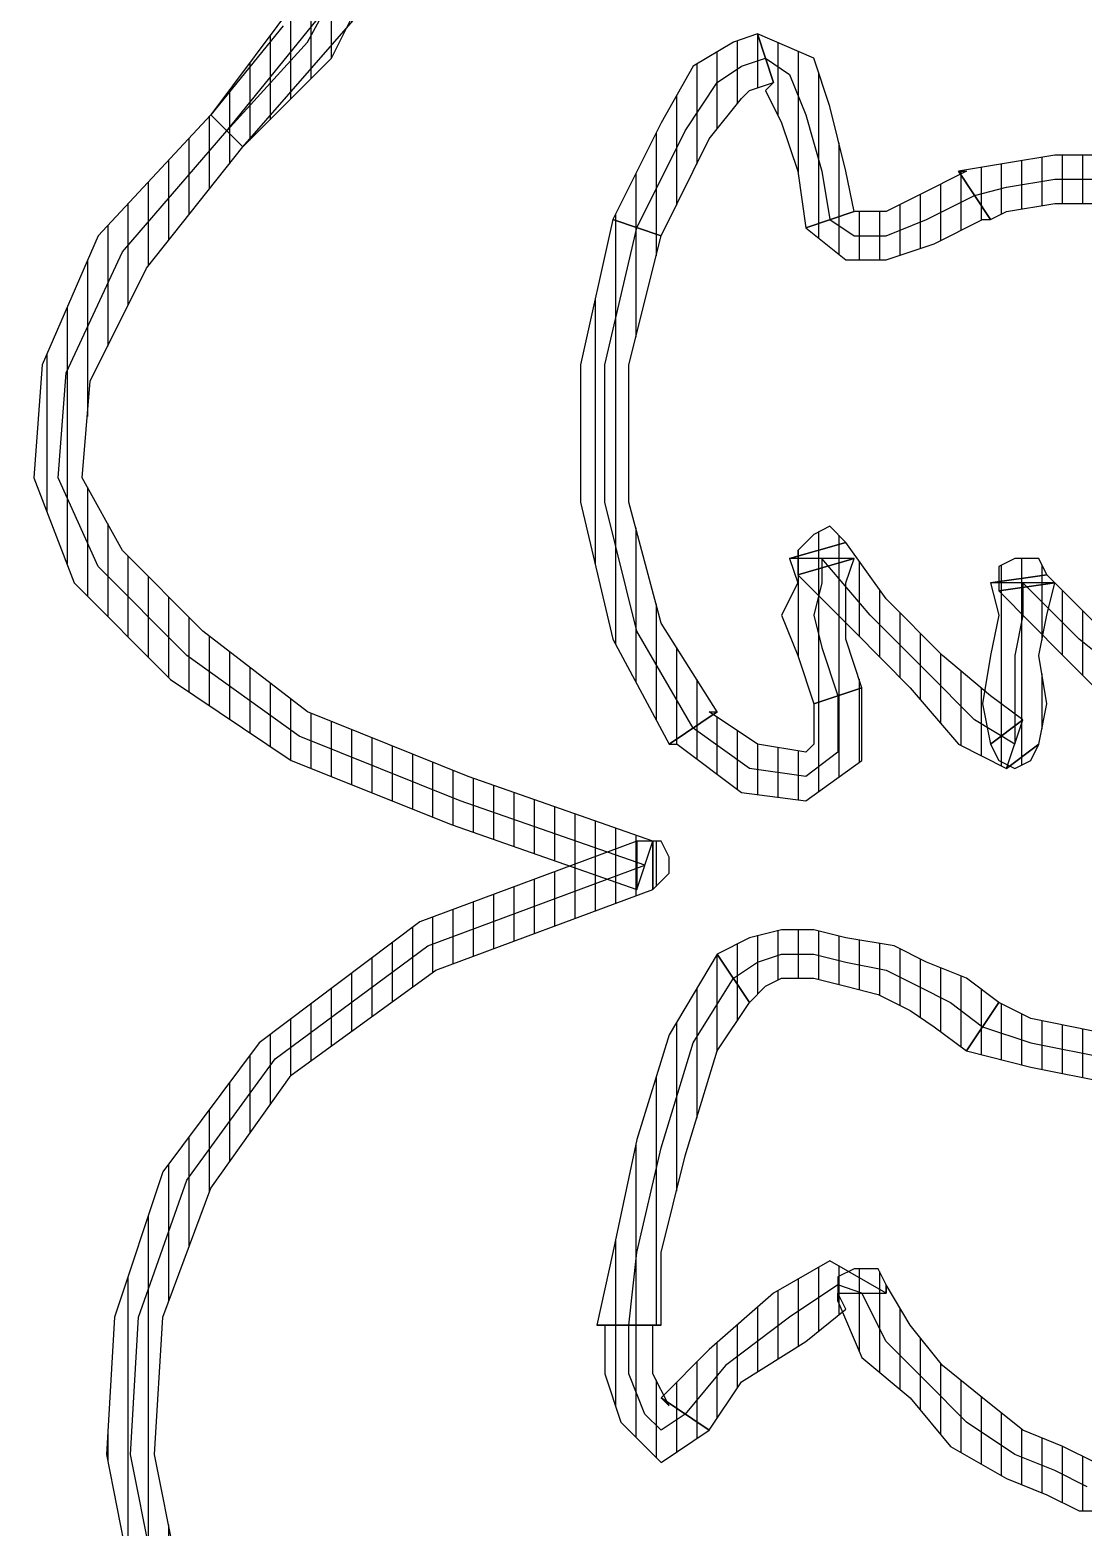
# Model space of a CAD drawing. Header units: millimetres. Extents: x 11489 to 12006, y 36725 to 37730.
# Drawn here: x 11853.04 to 11859.53, y 37455.86 to 37465.07 of the extents above; entities that cross this region are included whole.
import ezdxf

# ---------------------------------------------------------------- set-up
doc = ezdxf.new("R2010")
doc.units = ezdxf.units.MM
doc.layers.add('OC-Mutfak_Ekipman', color=252, linetype='Continuous')
pattern_1 = [(360, (-19413.11011, 29189.02214), (1e-16, 0.125), [25])]

# ---------------------------------------------------------------- blocks, each defined once
blk = doc.blocks.new('A$C0b4f8896')
at = {"ltscale": 30}
h = blk.add_hatch(dxfattribs=at)
h.set_pattern_fill('DC_LINES', color=256, scale=0.1, style=0)
h.set_pattern_definition(pattern_1)
edge = h.paths.add_edge_path(flags=0)
edge.add_line((28.4136, 50.5146), (28.4633, 50.3164))
edge.add_line((28.4633, 50.3164), (28.5627, 49.8711))
edge.add_line((28.5627, 49.8711), (28.5627, 49.3271))
edge.add_line((28.5627, 49.3271), (28.5627, 48.6836))
edge.add_line((28.5627, 48.6836), (28.5627, 47.9912))
edge.add_line((28.5627, 47.9912), (28.6124, 47.3975))
edge.add_line((28.6124, 47.3975), (28.5131, 46.9023))
edge.add_line((28.5131, 46.9023), (28.4136, 46.7051))
edge.add_line((28.4136, 46.7051), (28.7117, 46.5068))
edge.add_line((28.7117, 46.5068), (28.811, 46.9023))
edge.add_line((28.811, 46.9023), (28.9104, 47.3975))
edge.add_line((28.9104, 47.3975), (28.96, 47.9912))
edge.add_line((28.96, 47.9912), (28.96, 48.6836))
edge.add_line((28.96, 48.6836), (28.96, 49.3271))
edge.add_line((28.96, 49.3271), (28.8607, 49.8711))
edge.add_line((28.8607, 49.8711), (28.7614, 50.3164))
edge.add_line((28.7614, 50.3164), (28.7117, 50.6133))
h = blk.add_hatch(dxfattribs=at)
h.set_pattern_fill('DC_LINES', color=256, scale=0.1, style=0)
h.set_pattern_definition(pattern_1)
edge = h.paths.add_edge_path(flags=0)
edge.add_line((23.645, 49.4756), (23.5456, 49.1289))
edge.add_line((23.5456, 49.1289), (23.4462, 48.6836))
edge.add_line((23.4462, 48.6836), (23.3469, 48.2881))
edge.add_line((23.3469, 48.2881), (23.2476, 47.8428))
edge.add_line((23.2476, 47.8428), (23.1979, 47.4473))
edge.add_line((23.1979, 47.4473), (23.1979, 47.0508))
edge.add_line((23.1979, 47.0508), (23.2476, 46.7539))
edge.add_line((23.2476, 46.7539), (23.2972, 46.457))
edge.add_line((23.2972, 46.457), (23.5953, 46.6553))
edge.add_line((23.5953, 46.6553), (23.5456, 46.7539))
edge.add_line((23.5456, 46.7539), (23.496, 47.0508))
edge.add_line((23.496, 47.0508), (23.496, 47.4473))
edge.add_line((23.496, 47.4473), (23.5456, 47.8428))
edge.add_line((23.5456, 47.8428), (23.645, 48.2881))
edge.add_line((23.645, 48.2881), (23.7443, 48.6836))
edge.add_line((23.7443, 48.6836), (23.8436, 49.0303))
edge.add_line((23.8436, 49.0303), (23.9429, 49.376))
h = blk.add_hatch(dxfattribs=at)
h.set_pattern_fill('DC_LINES', color=256, scale=0.1, style=0)
h.set_pattern_definition(pattern_1)
edge = h.paths.add_edge_path(flags=0)
edge.add_line((25.8306, 47.0508), (25.8803, 46.7051))
edge.add_line((25.8803, 46.7051), (26.079, 46.9023))
edge.add_line((26.079, 46.9023), (26.2776, 47.1006))
edge.add_line((26.2776, 47.1006), (26.5261, 47.3477))
edge.add_line((26.5261, 47.3477), (26.675, 47.6445))
edge.add_line((26.675, 47.6445), (26.8241, 47.9414))
edge.add_line((26.8241, 47.9414), (26.9731, 48.2383))
edge.add_line((26.9731, 48.2383), (27.0724, 48.4863))
edge.add_line((27.0724, 48.4863), (27.1718, 48.7334))
edge.add_line((27.1718, 48.7334), (26.8737, 48.832))
edge.add_line((26.8737, 48.832), (26.7745, 48.585))
edge.add_line((26.7745, 48.585), (26.675, 48.3379))
edge.add_line((26.675, 48.3379), (26.5261, 48.041))
edge.add_line((26.5261, 48.041), (26.377, 47.7441))
edge.add_line((26.377, 47.7441), (26.228, 47.5459))
edge.add_line((26.228, 47.5459), (26.079, 47.2988))
edge.add_line((26.079, 47.2988), (25.8803, 47.1006))
edge.add_line((25.8803, 47.1006), (25.7809, 47.002))
edge.add_line((25.7809, 47.002), (25.8306, 46.6553))
edge.add_line((25.8306, 46.6553), (25.7809, 47.002))
edge.add_line((25.7809, 47.002), (25.6816, 46.9521))
edge.add_line((25.6816, 46.9521), (25.6816, 46.8037))
edge.add_line((25.6816, 46.8037), (25.7313, 46.7051))
edge.add_line((25.7313, 46.7051), (25.8803, 46.7051))
h = blk.add_hatch(dxfattribs=at)
h.set_pattern_fill('DC_LINES', color=256, scale=0.1, style=0)
h.set_pattern_definition(pattern_1)
edge = h.paths.add_edge_path(flags=0)
edge.add_line((30.202, 45.7148), (30.2516, 45.7148))
edge.add_line((30.2516, 45.7148), (30.5993, 45.8633))
edge.add_line((30.5993, 45.8633), (30.8477, 46.1602))
edge.add_line((30.8477, 46.1602), (31.1458, 46.4082))
edge.add_line((31.1458, 46.4082), (31.3445, 46.7539))
edge.add_line((31.3445, 46.7539), (31.4438, 47.002))
edge.add_line((31.4438, 47.002), (31.5432, 47.1992))
edge.add_line((31.5432, 47.1992), (31.5432, 47.4961))
edge.add_line((31.5432, 47.4961), (31.2451, 47.5459))
edge.add_line((31.2451, 47.5459), (31.3445, 47.249))
edge.add_line((31.3445, 47.249), (31.2451, 47.2988))
edge.add_line((31.2451, 47.2988), (31.1458, 47.1006))
edge.add_line((31.1458, 47.1006), (31.0464, 46.8535))
edge.add_line((31.0464, 46.8535), (30.8477, 46.6055))
edge.add_line((30.8477, 46.6055), (30.649, 46.3584))
edge.add_line((30.649, 46.3584), (30.4006, 46.1602))
edge.add_line((30.4006, 46.1602), (30.1522, 46.0117))
edge.add_line((30.1522, 46.0117), (30.202, 46.0117))
edge.add_line((30.202, 46.0117), (30.1522, 46.0117))
edge.add_line((30.1522, 46.0117), (30.0529, 45.9629))
edge.add_line((30.0529, 45.9629), (30.0529, 45.8145))
edge.add_line((30.0529, 45.8145), (30.1026, 45.7148))
edge.add_line((30.1026, 45.7148), (30.2516, 45.7148))
h = blk.add_hatch(dxfattribs=at)
h.set_pattern_fill('DC_LINES', color=256, scale=0.1, style=0)
h.set_pattern_definition(pattern_1)
edge = h.paths.add_edge_path(flags=0)
edge.add_line((26.9731, 46.7539), (26.8241, 46.9521))
edge.add_line((26.8241, 46.9521), (26.5757, 47.002))
edge.add_line((26.5757, 47.002), (26.2776, 46.9521))
edge.add_line((26.2776, 46.9521), (26.0293, 47.002))
edge.add_line((26.0293, 47.002), (25.8306, 47.0508))
edge.add_line((25.8306, 47.0508), (25.8306, 46.6553))
edge.add_line((25.8306, 46.6553), (26.0293, 46.7051))
edge.add_line((26.0293, 46.7051), (26.2776, 46.6553))
edge.add_line((26.2776, 46.6553), (26.5757, 46.6055))
edge.add_line((26.5757, 46.6055), (26.8241, 46.6553))
edge.add_line((26.8241, 46.6553), (26.675, 46.8535))
edge.add_line((26.675, 46.8535), (26.8241, 46.6553))
edge.add_line((26.8241, 46.6553), (26.9235, 46.7051))
edge.add_line((26.9235, 46.7051), (26.9731, 46.8037))
edge.add_line((26.9731, 46.8037), (26.9235, 46.9023))
edge.add_line((26.9235, 46.9023), (26.8241, 46.9521))
h = blk.add_hatch(dxfattribs=at)
h.set_pattern_fill('DC_LINES', color=256, scale=0.1, style=0)
h.set_pattern_definition(pattern_1)
edge = h.paths.add_edge_path(flags=0)
edge.add_line((25.6816, 45.8145), (25.7809, 45.4678))
edge.add_line((25.7809, 45.4678), (26.1287, 45.8145))
edge.add_line((26.1287, 45.8145), (26.4764, 46.1602))
edge.add_line((26.4764, 46.1602), (26.8241, 46.457))
edge.add_line((26.8241, 46.457), (26.9731, 46.7539))
edge.add_line((26.9731, 46.7539), (26.675, 46.8535))
edge.add_line((26.675, 46.8535), (26.5261, 46.6553))
edge.add_line((26.5261, 46.6553), (26.2776, 46.3584))
edge.add_line((26.2776, 46.3584), (25.9299, 46.0117))
edge.add_line((25.9299, 46.0117), (25.5822, 45.7646))
edge.add_line((25.5822, 45.7646), (25.6816, 45.418))
edge.add_line((25.6816, 45.418), (25.5822, 45.7646))
edge.add_line((25.5822, 45.7646), (25.4828, 45.666))
edge.add_line((25.4828, 45.666), (25.5325, 45.5664))
edge.add_line((25.5325, 45.5664), (25.632, 45.4678))
edge.add_line((25.632, 45.4678), (25.7809, 45.4678))
h = blk.add_hatch(dxfattribs=at)
h.set_pattern_fill('DC_LINES', color=256, scale=0.1, style=0)
h.set_pattern_definition(pattern_1)
edge = h.paths.add_edge_path(flags=0)
edge.add_line((23.2972, 46.457), (23.2972, 46.5068))
edge.add_line((23.2972, 46.5068), (23.4462, 46.21))
edge.add_line((23.4462, 46.21), (23.5456, 46.0117))
edge.add_line((23.5456, 46.0117), (23.5456, 45.8633))
edge.add_line((23.5456, 45.8633), (23.5456, 45.8145))
edge.add_line((23.5456, 45.8145), (23.645, 45.5176))
edge.add_line((23.645, 45.5176), (23.8436, 45.7646))
edge.add_line((23.8436, 45.7646), (23.8436, 46.0117))
edge.add_line((23.8436, 46.0117), (23.7443, 46.3086))
edge.add_line((23.7443, 46.3086), (23.5953, 46.6055))
edge.add_line((23.5953, 46.6055), (23.5953, 46.6553))
h = blk.add_hatch(dxfattribs=at)
h.set_pattern_fill('DC_LINES', color=256, scale=0.1, style=0)
h.set_pattern_definition(pattern_1)
edge = h.paths.add_edge_path(flags=0)
edge.add_line((28.4136, 46.7051), (28.2646, 46.5068))
edge.add_line((28.2646, 46.5068), (28.1653, 46.2598))
edge.add_line((28.1653, 46.2598), (28.066, 46.0615))
edge.add_line((28.066, 46.0615), (28.0162, 45.7646))
edge.add_line((28.0162, 45.7646), (27.9666, 45.5664))
edge.add_line((27.9666, 45.5664), (27.9666, 45.3691))
edge.add_line((27.9666, 45.3691), (28.0162, 45.1709))
edge.add_line((28.0162, 45.1709), (28.1156, 44.9727))
edge.add_line((28.1156, 44.9727), (28.4136, 45.1709))
edge.add_line((28.4136, 45.1709), (28.3143, 45.2695))
edge.add_line((28.3143, 45.2695), (28.2646, 45.3691))
edge.add_line((28.2646, 45.3691), (28.2646, 45.5664))
edge.add_line((28.2646, 45.5664), (28.3143, 45.7646))
edge.add_line((28.3143, 45.7646), (28.364, 45.9629))
edge.add_line((28.364, 45.9629), (28.4633, 46.1602))
edge.add_line((28.4633, 46.1602), (28.5627, 46.3086))
edge.add_line((28.5627, 46.3086), (28.7117, 46.5068))
h = blk.add_hatch(dxfattribs=at)
h.set_pattern_fill('DC_LINES', color=256, scale=0.1, style=0)
h.set_pattern_definition(pattern_1)
edge = h.paths.add_edge_path(flags=0)
edge.add_line((31.0464, 44.9238), (30.7484, 45.1211))
edge.add_line((30.7484, 45.1211), (30.4999, 45.5176))
edge.add_line((30.4999, 45.5176), (30.3013, 45.7646))
edge.add_line((30.3013, 45.7646), (30.202, 45.7148))
edge.add_line((30.202, 45.7148), (30.202, 46.0117))
edge.add_line((30.202, 46.0117), (30.0032, 45.666))
edge.add_line((30.0032, 45.666), (30.202, 45.3193))
edge.add_line((30.202, 45.3193), (30.5496, 44.9238))
edge.add_line((30.5496, 44.9238), (30.8477, 44.627))
h = blk.add_hatch(dxfattribs=at)
h.set_pattern_fill('DC_LINES', color=256, scale=0.1, style=0)
h.set_pattern_definition(pattern_1)
edge = h.paths.add_edge_path(flags=0)
edge.add_line((23.5456, 45.8145), (23.2972, 45.7646))
edge.add_line((23.2972, 45.7646), (22.8998, 45.666))
edge.add_line((22.8998, 45.666), (22.6018, 45.5664))
edge.add_line((22.6018, 45.5664), (22.4528, 45.2207))
edge.add_line((22.4528, 45.2207), (22.7508, 45.3193))
edge.add_line((22.7508, 45.3193), (22.8005, 45.2695))
edge.add_line((22.8005, 45.2695), (22.9991, 45.3691))
edge.add_line((22.9991, 45.3691), (23.2972, 45.4678))
edge.add_line((23.2972, 45.4678), (23.645, 45.5176))
h = blk.add_hatch(dxfattribs=at)
h.set_pattern_fill('DC_LINES', color=256, scale=0.1, style=0)
h.set_pattern_definition(pattern_1)
edge = h.paths.add_edge_path(flags=0)
edge.add_line((26.4764, 45.8633), (26.1783, 45.7646))
edge.add_line((26.1783, 45.7646), (26.0293, 45.7646))
edge.add_line((26.0293, 45.7646), (25.8306, 45.7646))
edge.add_line((25.8306, 45.7646), (25.6816, 45.8145))
edge.add_line((25.6816, 45.8145), (25.6816, 45.418))
edge.add_line((25.6816, 45.418), (25.8306, 45.4678))
edge.add_line((25.8306, 45.4678), (26.0293, 45.3691))
edge.add_line((26.0293, 45.3691), (26.2776, 45.4678))
edge.add_line((26.2776, 45.4678), (26.5757, 45.5664))
h = blk.add_hatch(dxfattribs=at)
h.set_pattern_fill('DC_LINES', color=256, scale=0.1, style=0)
h.set_pattern_definition(pattern_1)
edge = h.paths.add_edge_path(flags=0)
edge.add_line((26.8241, 44.6768), (26.8241, 44.7256))
edge.add_line((26.8241, 44.7256), (27.1221, 45.1211))
edge.add_line((27.1221, 45.1211), (27.1718, 45.5176))
edge.add_line((27.1718, 45.5176), (26.9235, 45.8633))
edge.add_line((26.9235, 45.8633), (26.4764, 45.8633))
edge.add_line((26.4764, 45.8633), (26.5757, 45.5664))
edge.add_line((26.5757, 45.5664), (26.8241, 45.5664))
edge.add_line((26.8241, 45.5664), (26.8737, 45.5176))
edge.add_line((26.8737, 45.5176), (26.8241, 45.2207))
edge.add_line((26.8241, 45.2207), (26.6254, 44.9238))
edge.add_line((26.6254, 44.9238), (26.6254, 44.9727))
h = blk.add_hatch(dxfattribs=at)
h.set_pattern_fill('DC_LINES', color=256, scale=0.1, style=0)
h.set_pattern_definition(pattern_1)
edge = h.paths.add_edge_path(flags=0)
edge.add_line((22.4528, 45.2207), (22.5024, 45.0723))
edge.add_line((22.5024, 45.0723), (22.6514, 44.8242))
edge.add_line((22.6514, 44.8242), (22.9991, 44.627))
edge.add_line((22.9991, 44.627), (23.5953, 44.3301))
edge.add_line((23.5953, 44.3301), (23.6946, 44.627))
edge.add_line((23.6946, 44.627), (23.0985, 44.9238))
edge.add_line((23.0985, 44.9238), (22.8502, 45.1211))
edge.add_line((22.8502, 45.1211), (22.8005, 45.1709))
edge.add_line((22.8005, 45.1709), (22.7508, 45.3193))
h = blk.add_hatch(dxfattribs=at)
h.set_pattern_fill('DC_LINES', color=256, scale=0.1, style=0)
h.set_pattern_definition(pattern_1)
edge = h.paths.add_edge_path(flags=0)
edge.add_line((28.1156, 44.9727), (28.6124, 44.6768))
edge.add_line((28.6124, 44.6768), (29.2581, 44.4785))
edge.add_line((29.2581, 44.4785), (29.9536, 44.3301))
edge.add_line((29.9536, 44.3301), (30.4006, 44.2314))
edge.add_line((30.4006, 44.2314), (30.4006, 44.627))
edge.add_line((30.4006, 44.627), (29.9536, 44.627))
edge.add_line((29.9536, 44.627), (29.3575, 44.7754))
edge.add_line((29.3575, 44.7754), (28.7117, 44.9727))
edge.add_line((28.7117, 44.9727), (28.4136, 45.1709))
h = blk.add_hatch(dxfattribs=at)
h.set_pattern_fill('DC_LINES', color=256, scale=0.1, style=0)
h.set_pattern_definition(pattern_1)
edge = h.paths.add_edge_path(flags=0)
edge.add_line((23.5953, 44.3301), (24.4894, 44.1318))
edge.add_line((24.4894, 44.1318), (25.3339, 44.1318))
edge.add_line((25.3339, 44.1318), (26.1783, 44.3301))
edge.add_line((26.1783, 44.3301), (26.8241, 44.6768))
edge.add_line((26.8241, 44.6768), (26.6254, 44.9727))
edge.add_line((26.6254, 44.9727), (26.079, 44.627))
edge.add_line((26.079, 44.627), (25.3339, 44.4287))
edge.add_line((25.3339, 44.4287), (24.4894, 44.4287))
edge.add_line((24.4894, 44.4287), (23.6946, 44.627))
h = blk.add_hatch(dxfattribs=at)
h.set_pattern_fill('DC_LINES', color=256, scale=0.1, style=0)
h.set_pattern_definition(pattern_1)
edge = h.paths.add_edge_path(flags=0)
edge.add_line((30.4006, 44.2314), (30.4006, 44.2803))
edge.add_line((30.4006, 44.2803), (30.6987, 44.2803))
edge.add_line((30.6987, 44.2803), (30.9967, 44.3799))
edge.add_line((30.9967, 44.3799), (31.2451, 44.627))
edge.add_line((31.2451, 44.627), (31.0464, 44.9238))
edge.add_line((31.0464, 44.9238), (30.8477, 44.627))
edge.add_line((30.8477, 44.627), (30.8974, 44.6768))
edge.add_line((30.8974, 44.6768), (30.6987, 44.5771))
edge.add_line((30.6987, 44.5771), (30.4006, 44.5771))
edge.add_line((30.4006, 44.5771), (30.4006, 44.627))
h = blk.add_hatch(dxfattribs=at)
h.set_pattern_fill('DC_LINES', color=256, scale=0.1, style=0)
h.set_pattern_definition(pattern_1)
edge = h.paths.add_edge_path(flags=0)
edge.add_line((27.7183, 44.4785), (27.4202, 44.4785))
edge.add_line((27.4202, 44.4785), (27.9169, 43.1426))
edge.add_line((27.9169, 43.1426), (28.662, 42.1533))
edge.add_line((28.662, 42.1533), (29.4568, 41.5596))
edge.add_line((29.4568, 41.5596), (30.351, 41.2627))
edge.add_line((30.351, 41.2627), (31.1954, 41.2129))
edge.add_line((31.1954, 41.2129), (31.9406, 41.3613))
edge.add_line((31.9406, 41.3613), (32.6856, 41.5596))
edge.add_line((32.6856, 41.5596), (33.2321, 41.8564))
edge.add_line((33.2321, 41.8564), (33.0334, 42.1533))
edge.add_line((33.0334, 42.1533), (32.5863, 41.8564))
edge.add_line((32.5863, 41.8564), (31.9406, 41.6582))
edge.add_line((31.9406, 41.6582), (31.1954, 41.5098))
edge.add_line((31.1954, 41.5098), (30.351, 41.5596))
edge.add_line((30.351, 41.5596), (29.5562, 41.8564))
edge.add_line((29.5562, 41.8564), (28.8607, 42.3506))
edge.add_line((28.8607, 42.3506), (28.215, 43.2412))
edge.add_line((28.215, 43.2412), (27.7183, 44.5771))
edge.add_line((27.7183, 44.5771), (27.4202, 44.5771))
edge.add_line((27.4202, 44.5771), (27.7183, 44.5771))
edge.add_line((27.7183, 44.5771), (27.6189, 44.6768))
edge.add_line((27.6189, 44.6768), (27.5195, 44.6768))
edge.add_line((27.5195, 44.6768), (27.4202, 44.627))
edge.add_line((27.4202, 44.627), (27.4202, 44.4785))
h = blk.add_hatch(dxfattribs=at)
h.set_pattern_fill('DC_LINES', color=256, scale=0.1, style=0)
h.set_pattern_definition(pattern_1)
edge = h.paths.add_edge_path(flags=0)
edge.add_line((27.7183, 44.4785), (27.4202, 44.4785))
edge.add_line((27.4202, 44.4785), (27.9169, 43.1426))
edge.add_line((27.9169, 43.1426), (28.662, 42.1533))
edge.add_line((28.662, 42.1533), (29.4568, 41.5596))
edge.add_line((29.4568, 41.5596), (30.351, 41.2627))
edge.add_line((30.351, 41.2627), (31.1954, 41.2129))
edge.add_line((31.1954, 41.2129), (31.9406, 41.3613))
edge.add_line((31.9406, 41.3613), (32.6856, 41.5596))
edge.add_line((32.6856, 41.5596), (33.2321, 41.8564))
edge.add_line((33.2321, 41.8564), (33.0334, 42.1533))
edge.add_line((33.0334, 42.1533), (32.5863, 41.8564))
edge.add_line((32.5863, 41.8564), (31.9406, 41.6582))
edge.add_line((31.9406, 41.6582), (31.1954, 41.5098))
edge.add_line((31.1954, 41.5098), (30.351, 41.5596))
edge.add_line((30.351, 41.5596), (29.5562, 41.8564))
edge.add_line((29.5562, 41.8564), (28.8607, 42.3506))
edge.add_line((28.8607, 42.3506), (28.215, 43.2412))
edge.add_line((28.215, 43.2412), (27.7183, 44.5771))
edge.add_line((27.7183, 44.5771), (27.4202, 44.5771))
edge.add_line((27.4202, 44.5771), (27.7183, 44.5771))
edge.add_line((27.7183, 44.5771), (27.6189, 44.6768))
edge.add_line((27.6189, 44.6768), (27.5195, 44.6768))
edge.add_line((27.5195, 44.6768), (27.4202, 44.627))
edge.add_line((27.4202, 44.627), (27.4202, 44.4785))
h = blk.add_hatch(dxfattribs=at)
h.set_pattern_fill('DC_LINES', color=256, scale=0.1, style=0)
h.set_pattern_definition(pattern_1)
edge = h.paths.add_edge_path(flags=0)
edge.add_line((22.9495, 41.8564), (23.6946, 41.1631))
edge.add_line((23.6946, 41.1631), (24.4894, 40.8174))
edge.add_line((24.4894, 40.8174), (25.1849, 40.7676))
edge.add_line((25.1849, 40.7676), (25.8306, 41.0156))
edge.add_line((25.8306, 41.0156), (26.4267, 41.6084))
edge.add_line((26.4267, 41.6084), (26.9235, 42.3506))
edge.add_line((26.9235, 42.3506), (27.3208, 43.3408))
edge.add_line((27.3208, 43.3408), (27.7183, 44.4785))
edge.add_line((27.7183, 44.4785), (27.4202, 44.5771))
edge.add_line((27.4202, 44.5771), (27.0228, 43.4395))
edge.add_line((27.0228, 43.4395), (26.6254, 42.4502))
edge.add_line((26.6254, 42.4502), (26.1287, 41.8066))
edge.add_line((26.1287, 41.8066), (25.632, 41.3115))
edge.add_line((25.632, 41.3115), (25.1849, 41.0645))
edge.add_line((25.1849, 41.0645), (24.5887, 41.1143))
edge.add_line((24.5887, 41.1143), (23.8933, 41.46))
edge.add_line((23.8933, 41.46), (23.1482, 42.0537))
h = blk.add_hatch(dxfattribs=at)
h.set_pattern_fill('DC_LINES', color=256, scale=0.1, style=0)
h.set_pattern_definition(pattern_1)
edge = h.paths.add_edge_path(flags=0)
edge.add_line((22.9495, 41.8564), (23.6946, 41.1631))
edge.add_line((23.6946, 41.1631), (24.4894, 40.8174))
edge.add_line((24.4894, 40.8174), (25.1849, 40.7676))
edge.add_line((25.1849, 40.7676), (25.8306, 41.0156))
edge.add_line((25.8306, 41.0156), (26.4267, 41.6084))
edge.add_line((26.4267, 41.6084), (26.9235, 42.3506))
edge.add_line((26.9235, 42.3506), (27.3208, 43.3408))
edge.add_line((27.3208, 43.3408), (27.7183, 44.4785))
edge.add_line((27.7183, 44.4785), (27.4202, 44.5771))
edge.add_line((27.4202, 44.5771), (27.0228, 43.4395))
edge.add_line((27.0228, 43.4395), (26.6254, 42.4502))
edge.add_line((26.6254, 42.4502), (26.1287, 41.8066))
edge.add_line((26.1287, 41.8066), (25.632, 41.3115))
edge.add_line((25.632, 41.3115), (25.1849, 41.0645))
edge.add_line((25.1849, 41.0645), (24.5887, 41.1143))
edge.add_line((24.5887, 41.1143), (23.8933, 41.46))
edge.add_line((23.8933, 41.46), (23.1482, 42.0537))
h = blk.add_hatch(dxfattribs=at)
h.set_pattern_fill('DC_LINES', color=256, scale=0.1, style=0)
h.set_pattern_definition(pattern_1)
edge = h.paths.add_edge_path(flags=0)
edge.add_line((20.1678, 42.2021), (20.1678, 42.1035))
edge.add_line((20.1678, 42.1035), (20.3168, 42.3506))
edge.add_line((20.3168, 42.3506), (20.5154, 42.5488))
edge.add_line((20.5154, 42.5488), (20.7639, 42.7471))
edge.add_line((20.7639, 42.7471), (21.0619, 42.7471))
edge.add_line((21.0619, 42.7471), (21.509, 42.7471))
edge.add_line((21.509, 42.7471), (21.9064, 42.5986))
edge.add_line((21.9064, 42.5986), (22.4031, 42.3018))
edge.add_line((22.4031, 42.3018), (22.9495, 41.8564))
edge.add_line((22.9495, 41.8564), (23.1482, 42.0537))
edge.add_line((23.1482, 42.0537), (22.6018, 42.5986))
edge.add_line((22.6018, 42.5986), (22.0057, 42.8955))
edge.add_line((22.0057, 42.8955), (21.509, 43.0439))
edge.add_line((21.509, 43.0439), (21.0619, 43.1426))
edge.add_line((21.0619, 43.1426), (20.6645, 43.0439))
edge.add_line((20.6645, 43.0439), (20.3168, 42.8457))
edge.add_line((20.3168, 42.8457), (20.0187, 42.5488))
edge.add_line((20.0187, 42.5488), (19.8697, 42.2021))
edge.add_line((19.8697, 42.2021), (19.8697, 42.1035))
edge.add_line((19.8697, 42.1035), (19.8697, 42.2021))
edge.add_line((19.8697, 42.2021), (19.8697, 42.0537))
edge.add_line((19.8697, 42.0537), (19.9691, 42.0049))
edge.add_line((19.9691, 42.0049), (20.0684, 42.0049))
edge.add_line((20.0684, 42.0049), (20.1678, 42.1035))
h = blk.add_hatch(dxfattribs=at)
h.set_pattern_fill('DC_LINES', color=256, scale=0.1, style=0)
h.set_pattern_definition(pattern_1)
edge = h.paths.add_edge_path(flags=0)
edge.add_line((20.2671, 40.9658), (20.2671, 40.916))
edge.add_line((20.2671, 40.916), (20.0684, 41.4111))
edge.add_line((20.0684, 41.4111), (20.0684, 41.9053))
edge.add_line((20.0684, 41.9053), (20.2671, 42.3018))
edge.add_line((20.2671, 42.3018), (20.5651, 42.5986))
edge.add_line((20.5651, 42.5986), (20.9625, 42.7959))
edge.add_line((20.9625, 42.7959), (21.509, 42.7471))
edge.add_line((21.509, 42.7471), (22.1547, 42.4502))
edge.add_line((22.1547, 42.4502), (22.9495, 41.8564))
edge.add_line((22.9495, 41.8564), (23.1482, 42.0537))
edge.add_line((23.1482, 42.0537), (22.3534, 42.7471))
edge.add_line((22.3534, 42.7471), (21.6083, 43.0439))
edge.add_line((21.6083, 43.0439), (20.9625, 43.0928))
edge.add_line((20.9625, 43.0928), (20.3665, 42.8955))
edge.add_line((20.3665, 42.8955), (19.9691, 42.499))
edge.add_line((19.9691, 42.499), (19.7704, 41.9053))
edge.add_line((19.7704, 41.9053), (19.7704, 41.4111))
edge.add_line((19.7704, 41.4111), (19.9691, 40.8174))
edge.add_line((19.9691, 40.8174), (19.9691, 40.7676))
h = blk.add_hatch(dxfattribs=at)
h.set_pattern_fill('DC_LINES', color=256, scale=0.1, style=0)
h.set_pattern_definition(pattern_1)
edge = h.paths.add_edge_path(flags=0)
edge.add_line((25.632, 38.3926), (25.0854, 38.541))
edge.add_line((25.0854, 38.541), (24.3404, 38.8379))
edge.add_line((24.3404, 38.8379), (23.645, 39.2344))
edge.add_line((23.645, 39.2344), (22.8502, 39.7285))
edge.add_line((22.8502, 39.7285), (22.0554, 40.3223))
edge.add_line((22.0554, 40.3223), (21.3103, 40.916))
edge.add_line((21.3103, 40.916), (20.6645, 41.5596))
edge.add_line((20.6645, 41.5596), (20.1678, 42.252))
edge.add_line((20.1678, 42.252), (19.8697, 42.0537))
edge.add_line((19.8697, 42.0537), (20.4658, 41.3613))
edge.add_line((20.4658, 41.3613), (21.1116, 40.7178))
edge.add_line((21.1116, 40.7178), (21.8566, 40.0254))
edge.add_line((21.8566, 40.0254), (22.6514, 39.4316))
edge.add_line((22.6514, 39.4316), (23.4462, 38.9375))
edge.add_line((23.4462, 38.9375), (24.241, 38.541))
edge.add_line((24.241, 38.541), (24.9861, 38.2441))
edge.add_line((24.9861, 38.2441), (25.632, 38.0957))
h = blk.add_hatch(dxfattribs=at)
h.set_pattern_fill('DC_LINES', color=256, scale=0.1, style=0)
h.set_pattern_definition(pattern_1)
edge = h.paths.add_edge_path(flags=0)
edge.add_line((22.6514, 38.7393), (22.3037, 38.9375))
edge.add_line((22.3037, 38.9375), (21.9064, 39.2832))
edge.add_line((21.9064, 39.2832), (21.6083, 39.7285))
edge.add_line((21.6083, 39.7285), (21.2109, 40.2734))
edge.add_line((21.2109, 40.2734), (20.9128, 40.7676))
edge.add_line((20.9128, 40.7676), (20.6149, 41.3115))
edge.add_line((20.6149, 41.3115), (20.3665, 41.8066))
edge.add_line((20.3665, 41.8066), (20.1678, 42.2021))
edge.add_line((20.1678, 42.2021), (19.8697, 42.1035))
edge.add_line((19.8697, 42.1035), (20.0684, 41.708))
edge.add_line((20.0684, 41.708), (20.3168, 41.2129))
edge.add_line((20.3168, 41.2129), (20.6149, 40.6689))
edge.add_line((20.6149, 40.6689), (20.9128, 40.0752))
edge.add_line((20.9128, 40.0752), (21.3103, 39.5312))
edge.add_line((21.3103, 39.5312), (21.7076, 39.0859))
edge.add_line((21.7076, 39.0859), (22.105, 38.6406))
edge.add_line((22.105, 38.6406), (22.5521, 38.4424))
for p, q in [((31.5432, 47.1992), (31.5432, 47.4961)), ((23.1979, 47.4473), (23.1979, 47.0508)), ((23.3469, 47.0508), (23.3469, 47.4473)), ((23.496, 47.0508), (23.496, 47.4473)), ((26.377, 47.4473), (26.1783, 47.1992)), ((28.6124, 47.3975), (28.5131, 46.9023)), ((28.662, 46.9023), (28.7614, 47.3975)), ((28.811, 46.9023), (28.9104, 47.3975)), ((26.079, 47.2988), (25.8803, 47.1006)), ((26.2776, 47.1006), (26.5261, 47.3477)), ((31.2451, 47.2988), (31.1458, 47.1006)), ((26.1783, 47.1992), (25.9796, 47.002)), ((31.3941, 47.249), (31.2947, 47.0508)), ((31.4438, 47.002), (31.5432, 47.1992)), ((25.8803, 47.1006), (25.7809, 47.002)), ((26.079, 46.9023), (26.2776, 47.1006)), ((31.1458, 47.1006), (31.0464, 46.8535)), ((23.1979, 47.0508), (23.2476, 46.7539)), ((23.3965, 46.7539), (23.3469, 47.0508)), ((23.5456, 46.7539), (23.496, 47.0508)), ((25.7809, 47.002), (25.6816, 46.9521)), ((25.7809, 47.002), (25.8306, 46.6553)), ((25.8306, 46.6553), (25.7809, 47.002)), ((25.8306, 47.0508), (25.8803, 46.7051)), ((25.8803, 46.7051), (25.8306, 47.0508)), ((25.8306, 47.0508), (25.8306, 47.0508)), ((26.0293, 47.002), (25.8306, 47.0508)), ((25.8306, 47.0508), (25.8306, 46.6553)), ((25.9796, 47.002), (25.8306, 46.8535)), ((26.2776, 46.9521), (26.0293, 47.002)), ((26.5757, 47.002), (26.2776, 46.9521)), ((26.8241, 46.9521), (26.5757, 47.002)), ((31.2947, 47.0508), (31.1954, 46.8037)), ((31.3445, 46.7539), (31.4438, 47.002)), ((25.6816, 46.9521), (25.6816, 46.8037)), ((25.8803, 46.7051), (26.079, 46.9023)), ((26.9731, 46.7539), (26.8241, 46.9521)), ((26.9235, 46.9023), (26.8241, 46.9521)), ((26.8241, 46.9521), (26.9731, 46.7539)), ((26.9731, 46.8037), (26.9235, 46.9023)), ((28.5131, 46.9023), (28.4136, 46.7051)), ((28.5627, 46.6055), (28.662, 46.9023)), ((28.7117, 46.5068), (28.811, 46.9023)), ((25.8306, 46.8535), (26.0293, 46.8535)), ((26.0293, 46.8535), (26.2776, 46.8037)), ((26.675, 46.8535), (26.5261, 46.6553)), ((26.8241, 46.6553), (26.675, 46.8535)), ((26.675, 46.8535), (26.8241, 46.6553)), ((26.9731, 46.7539), (26.675, 46.8535)), ((31.0464, 46.8535), (30.8477, 46.6055)), ((23.2476, 46.7539), (23.2972, 46.457)), ((23.4462, 46.5566), (23.3965, 46.7539)), ((23.5953, 46.6553), (23.5456, 46.7539)), ((25.6816, 46.8037), (25.7313, 46.7051)), ((26.2776, 46.8037), (26.5757, 46.8037)), ((26.5757, 46.8037), (26.8241, 46.8037)), ((26.8241, 46.8037), (26.675, 46.5566)), ((26.8241, 46.457), (26.9731, 46.7539)), ((26.9235, 46.7051), (26.9731, 46.8037)), ((26.9731, 46.7539), (26.9731, 46.7539)), ((31.1954, 46.8037), (30.9967, 46.5068)), ((31.1458, 46.4082), (31.3445, 46.7539)), ((23.2972, 46.457), (23.5953, 46.6553)), ((23.5953, 46.6553), (23.2972, 46.457)), ((23.5953, 46.6055), (23.5953, 46.6553)), ((25.7313, 46.7051), (25.8803, 46.7051)), ((25.8306, 46.6553), (26.0293, 46.7051)), ((26.0293, 46.7051), (26.2776, 46.6553)), ((26.2776, 46.6553), (26.5757, 46.6055)), ((26.5261, 46.6553), (26.2776, 46.3584)), ((26.5757, 46.6055), (26.8241, 46.6553)), ((26.8241, 46.6553), (26.9235, 46.7051)), ((28.4136, 46.7051), (28.2646, 46.5068)), ((28.4136, 46.7051), (28.4136, 46.7051)), ((28.7117, 46.5068), (28.4136, 46.7051)), ((28.4136, 46.7051), (28.4136, 46.7051)), ((28.4136, 46.7051), (28.7117, 46.5068)), ((23.5953, 46.2598), (23.4462, 46.5566)), ((23.7443, 46.3086), (23.5953, 46.6055)), ((26.675, 46.5566), (26.377, 46.2598)), ((28.4136, 46.4082), (28.5627, 46.6055)), ((30.8477, 46.6055), (30.649, 46.3584)), ((23.2972, 46.457), (23.2972, 46.5068)), ((23.2972, 46.5068), (23.4462, 46.21)), ((23.2972, 46.457), (23.2972, 46.457)), ((26.4764, 46.1602), (26.8241, 46.457)), ((28.2646, 46.5068), (28.1653, 46.2598)), ((28.5627, 46.3086), (28.7117, 46.5068)), ((28.7117, 46.5068), (28.7117, 46.5068)), ((30.9967, 46.5068), (30.7484, 46.2598)), ((26.2776, 46.3584), (25.9299, 46.0117)), ((28.3143, 46.21), (28.4136, 46.4082)), ((30.649, 46.3584), (30.4006, 46.1602)), ((30.8477, 46.1602), (31.1458, 46.4082)), ((23.6946, 46.0117), (23.5953, 46.2598)), ((23.8436, 46.0117), (23.7443, 46.3086)), ((26.377, 46.2598), (26.0293, 45.9131)), ((28.1653, 46.2598), (28.066, 46.0615)), ((28.4633, 46.1602), (28.5627, 46.3086)), ((30.7484, 46.2598), (30.4999, 46.0117)), ((23.4462, 46.21), (23.5456, 46.0117)), ((28.215, 46.0117), (28.3143, 46.21)), ((26.1287, 45.8145), (26.4764, 46.1602)), ((28.364, 45.9629), (28.4633, 46.1602)), ((30.4006, 46.1602), (30.1522, 46.0117)), ((30.5993, 45.8633), (30.8477, 46.1602)), ((23.5456, 46.0117), (23.5456, 45.8633)), ((23.6946, 45.8145), (23.6946, 46.0117)), ((23.8436, 45.7646), (23.8436, 46.0117)), ((25.9299, 46.0117), (25.5822, 45.7646)), ((28.066, 46.0615), (28.0162, 45.7646)), ((28.1653, 45.7646), (28.215, 46.0117)), ((30.202, 46.0117), (30.0032, 45.666)), ((30.1522, 46.0117), (30.0529, 45.9629)), ((30.1522, 46.0117), (30.202, 46.0117)), ((30.202, 46.0117), (30.1522, 46.0117)), ((30.202, 45.7148), (30.202, 46.0117)), ((30.4999, 46.0117), (30.202, 45.8633)), ((26.0293, 45.9131), (25.6816, 45.6162)), ((28.3143, 45.7646), (28.364, 45.9629)), ((30.0529, 45.9629), (30.0529, 45.8145)), ((23.5456, 45.8145), (23.2972, 45.7646)), ((23.5456, 45.8633), (23.5456, 45.8145)), ((23.5456, 45.8145), (23.645, 45.5176)), ((23.5456, 45.8145), (23.5456, 45.8145)), ((23.645, 45.5176), (23.5456, 45.8145)), ((23.5456, 45.8145), (23.5456, 45.8145)), ((23.5953, 45.666), (23.6946, 45.8145)), ((25.6816, 45.8145), (25.7809, 45.4678)), ((25.7809, 45.4678), (25.6816, 45.8145)), ((25.6816, 45.8145), (25.6816, 45.8145)), ((25.8306, 45.7646), (25.6816, 45.8145)), ((25.6816, 45.8145), (25.6816, 45.418)), ((25.7809, 45.4678), (26.1287, 45.8145)), ((26.4764, 45.8633), (26.1783, 45.7646)), ((26.9235, 45.8633), (26.4764, 45.8633)), ((26.4764, 45.8633), (26.5757, 45.5664)), ((26.4764, 45.8633), (26.4764, 45.8633)), ((26.5757, 45.5664), (26.4764, 45.8633)), ((26.4764, 45.8633), (26.4764, 45.8633)), ((27.1718, 45.5176), (26.9235, 45.8633)), ((30.0529, 45.8145), (30.1026, 45.7148)), ((30.202, 45.8633), (30.1522, 45.7148)), ((30.202, 45.8633), (30.202, 45.8633)), ((30.202, 45.8633), (30.202, 45.8633)), ((30.2516, 45.7148), (30.5993, 45.8633)), ((23.2972, 45.7646), (22.8998, 45.666)), ((23.645, 45.5176), (23.8436, 45.7646)), ((25.5822, 45.7646), (25.4828, 45.666)), ((25.5822, 45.7646), (25.6816, 45.418)), ((25.6816, 45.418), (25.5822, 45.7646)), ((26.0293, 45.7646), (25.8306, 45.7646)), ((26.1783, 45.7646), (26.0293, 45.7646)), ((26.228, 45.6162), (26.5261, 45.7148)), ((26.5261, 45.7148), (26.8737, 45.7148)), ((26.8737, 45.7148), (27.0228, 45.5176)), ((28.0162, 45.7646), (27.9666, 45.5664)), ((28.1156, 45.5664), (28.1653, 45.7646)), ((28.2646, 45.5664), (28.3143, 45.7646)), ((30.1026, 45.7148), (30.2516, 45.7148)), ((30.1522, 45.7148), (30.351, 45.418)), ((30.3013, 45.7646), (30.202, 45.7148)), ((30.202, 45.7148), (30.2516, 45.7148)), ((30.2516, 45.7148), (30.202, 45.7148)), ((30.202, 45.7148), (30.202, 45.7148)), ((30.4999, 45.5176), (30.3013, 45.7646)), ((22.8998, 45.666), (22.6018, 45.5664)), ((22.9495, 45.5176), (23.2972, 45.6162)), ((23.2972, 45.6162), (23.5953, 45.666)), ((25.4828, 45.666), (25.5325, 45.5664)), ((25.6816, 45.6162), (25.8306, 45.6162)), ((25.8306, 45.6162), (26.0293, 45.5664)), ((26.0293, 45.5664), (26.228, 45.6162)), ((30.0032, 45.666), (30.202, 45.3193)), ((22.6018, 45.5664), (22.4528, 45.2207)), ((25.5325, 45.5664), (25.632, 45.4678)), ((26.2776, 45.4678), (26.5757, 45.5664)), ((26.5757, 45.5664), (26.8241, 45.5664)), ((26.5757, 45.5664), (26.5757, 45.5664)), ((26.8241, 45.5664), (26.8737, 45.5176)), ((27.9666, 45.5664), (27.9666, 45.3691)), ((28.1156, 45.3691), (28.1156, 45.5664)), ((28.2646, 45.3691), (28.2646, 45.5664)), ((22.7012, 45.418), (22.9495, 45.5176)), ((22.9991, 45.3691), (23.2972, 45.4678)), ((23.2972, 45.4678), (23.645, 45.5176)), ((23.645, 45.5176), (23.645, 45.5176)), ((25.632, 45.4678), (25.7809, 45.4678)), ((25.6816, 45.418), (25.8306, 45.4678)), ((25.8306, 45.4678), (26.0293, 45.3691)), ((26.0293, 45.3691), (26.2776, 45.4678)), ((26.8737, 45.5176), (26.8241, 45.2207)), ((27.0228, 45.5176), (26.9731, 45.1709)), ((27.1221, 45.1211), (27.1718, 45.5176)), ((30.7484, 45.1211), (30.4999, 45.5176)), ((22.6018, 45.2695), (22.7012, 45.418)), ((22.8005, 45.2695), (22.9991, 45.3691)), ((27.9666, 45.3691), (28.0162, 45.1709)), ((28.1653, 45.2207), (28.1156, 45.3691)), ((28.3143, 45.2695), (28.2646, 45.3691)), ((30.351, 45.418), (30.649, 45.0225)), ((22.7508, 45.3193), (22.4528, 45.2207)), ((22.4528, 45.2207), (22.7508, 45.3193)), ((22.6514, 45.1211), (22.6018, 45.2695)), ((22.8005, 45.1709), (22.7508, 45.3193)), ((22.7508, 45.3193), (22.7508, 45.3193)), ((22.7508, 45.3193), (22.8005, 45.2695)), ((28.4136, 45.1709), (28.3143, 45.2695)), ((30.202, 45.3193), (30.5496, 44.9238)), ((22.4528, 45.2207), (22.4528, 45.2207)), ((22.4528, 45.2207), (22.5024, 45.0723)), ((22.4528, 45.2207), (22.4528, 45.2207)), ((22.8502, 45.1211), (22.8005, 45.1709)), ((26.8241, 45.2207), (26.6254, 44.9238)), ((26.9731, 45.1709), (26.7247, 44.8242)), ((28.0162, 45.1709), (28.1156, 44.9727)), ((28.1156, 44.9727), (28.4136, 45.1709)), ((28.4136, 45.1709), (28.1156, 44.9727)), ((28.2646, 45.0723), (28.1653, 45.2207)), ((28.7117, 44.9727), (28.4136, 45.1709)), ((28.4136, 45.1709), (28.4136, 45.1709)), ((22.5024, 45.0723), (22.6514, 44.8242)), ((22.7508, 44.9727), (22.6514, 45.1211)), ((23.0985, 44.9238), (22.8502, 45.1211)), ((26.8241, 44.7256), (27.1221, 45.1211)), ((28.662, 44.8242), (28.2646, 45.0723)), ((31.0464, 44.9238), (30.7484, 45.1211)), ((23.0489, 44.7754), (22.7508, 44.9727)), ((26.6254, 44.9727), (26.079, 44.627)), ((26.6254, 44.9238), (26.6254, 44.9727)), ((26.6254, 44.9727), (26.8241, 44.6768)), ((26.8241, 44.6768), (26.6254, 44.9727)), ((28.1156, 44.9727), (28.1156, 44.9727)), ((28.1156, 44.9727), (28.6124, 44.6768)), ((28.1156, 44.9727), (28.1156, 44.9727)), ((29.3575, 44.7754), (28.7117, 44.9727)), ((30.649, 45.0225), (30.947, 44.7754)), ((23.6946, 44.627), (23.0985, 44.9238)), ((30.5496, 44.9238), (30.8477, 44.627)), ((30.8477, 44.627), (31.0464, 44.9238)), ((31.0464, 44.9238), (30.8477, 44.627)), ((31.0464, 44.9238), (31.0464, 44.9238)), ((31.0464, 44.9238), (31.0464, 44.9238)), ((31.2451, 44.627), (31.0464, 44.9238)), ((22.6514, 44.8242), (22.9991, 44.627)), ((26.7247, 44.8242), (26.1287, 44.4785)), ((29.3078, 44.627), (28.662, 44.8242)), ((23.645, 44.4785), (23.0489, 44.7754)), ((26.8241, 44.6768), (26.8241, 44.7256)), ((29.9536, 44.627), (29.3575, 44.7754)), ((30.947, 44.7754), (31.0464, 44.627)), ((22.9991, 44.627), (23.5953, 44.3301)), ((23.6946, 44.627), (23.5953, 44.3301)), ((23.5953, 44.3301), (23.6946, 44.627)), ((24.4894, 44.4287), (23.6946, 44.627)), ((23.6946, 44.627), (23.6946, 44.627)), ((26.079, 44.627), (25.3339, 44.4287)), ((26.1783, 44.3301), (26.8241, 44.6768)), ((26.8241, 44.6768), (26.8241, 44.6768)), ((27.5195, 44.6768), (27.4202, 44.627)), ((27.5195, 44.6768), (27.4202, 44.627)), ((27.4202, 44.627), (27.4202, 44.4785)), ((27.4202, 44.627), (27.4202, 44.4785)), ((27.6189, 44.6768), (27.5195, 44.6768)), ((27.6189, 44.6768), (27.5195, 44.6768)), ((27.7183, 44.5771), (27.6189, 44.6768)), ((27.7183, 44.5771), (27.6189, 44.6768)), ((28.6124, 44.6768), (29.2581, 44.4785)), ((29.9536, 44.4785), (29.3078, 44.627)), ((30.4006, 44.627), (29.9536, 44.627)), ((30.4006, 44.5771), (30.4006, 44.627)), ((30.4006, 44.627), (30.4006, 44.2314)), ((30.4006, 44.2314), (30.4006, 44.627)), ((30.8974, 44.6768), (30.6987, 44.5771)), ((30.8477, 44.627), (30.8974, 44.6768)), ((30.8477, 44.627), (30.8477, 44.627)), ((30.8477, 44.627), (30.8477, 44.627)), ((31.0464, 44.627), (30.947, 44.5273)), ((30.9967, 44.3799), (31.2451, 44.627)), ((27.4202, 44.5771), (27.0228, 43.4395)), ((27.4202, 44.5771), (27.0228, 43.4395)), ((27.5692, 44.5273), (27.1718, 43.3896)), ((27.5692, 44.5273), (27.1718, 43.3896)), ((27.7183, 44.5771), (27.4202, 44.5771)), ((27.4202, 44.5771), (27.7183, 44.5771)), ((27.7183, 44.4785), (27.4202, 44.5771)), ((27.7183, 44.5771), (27.4202, 44.5771)), ((27.4202, 44.5771), (27.7183, 44.5771)), ((27.7183, 44.4785), (27.4202, 44.5771)), ((28.066, 43.1924), (27.5692, 44.5273)), ((28.066, 43.1924), (27.5692, 44.5273)), ((28.215, 43.2412), (27.7183, 44.5771)), ((28.215, 43.2412), (27.7183, 44.5771)), ((30.6987, 44.5771), (30.4006, 44.5771)), ((30.947, 44.5273), (30.6987, 44.4287)), ((24.4894, 44.2803), (23.645, 44.4785)), ((25.3339, 44.4287), (24.4894, 44.4287)), ((26.1287, 44.4785), (25.3339, 44.2803)), ((27.3208, 43.3408), (27.7183, 44.4785)), ((27.3208, 43.3408), (27.7183, 44.4785)), ((27.7183, 44.4785), (27.4202, 44.4785)), ((27.4202, 44.4785), (27.9169, 43.1426)), ((27.4202, 44.4785), (27.7183, 44.4785)), ((27.7183, 44.4785), (27.4202, 44.4785)), ((27.4202, 44.4785), (27.9169, 43.1426)), ((27.4202, 44.4785), (27.7183, 44.4785)), ((27.7183, 44.4785), (27.7183, 44.4785)), ((27.7183, 44.4785), (27.7183, 44.4785)), ((29.2581, 44.4785), (29.9536, 44.3301)), ((30.4006, 44.4287), (29.9536, 44.4785)), ((30.6987, 44.4287), (30.4006, 44.4287)), ((23.5953, 44.3301), (23.5953, 44.3301)), ((23.5953, 44.3301), (24.4894, 44.1318)), ((23.5953, 44.3301), (23.5953, 44.3301)), ((25.3339, 44.1318), (26.1783, 44.3301)), ((29.9536, 44.3301), (30.4006, 44.2314)), ((30.6987, 44.2803), (30.9967, 44.3799)), ((25.3339, 44.2803), (24.4894, 44.2803)), ((30.4006, 44.2314), (30.4006, 44.2803)), ((30.4006, 44.2803), (30.6987, 44.2803)), ((30.4006, 44.2314), (30.4006, 44.2314)), ((24.4894, 44.1318), (25.3339, 44.1318)), ((27.0228, 43.4395), (26.6254, 42.4502)), ((27.0228, 43.4395), (26.6254, 42.4502)), ((27.1718, 43.3896), (26.7745, 42.4004)), ((27.1718, 43.3896), (26.7745, 42.4004)), ((26.9235, 42.3506), (27.3208, 43.3408)), ((26.9235, 42.3506), (27.3208, 43.3408)), ((28.8607, 42.3506), (28.215, 43.2412)), ((28.8607, 42.3506), (28.215, 43.2412)), ((27.9169, 43.1426), (28.662, 42.1533)), ((27.9169, 43.1426), (28.662, 42.1533)), ((28.7614, 42.252), (28.066, 43.1924)), ((28.7614, 42.252), (28.066, 43.1924)), ((22.6018, 42.5986), (22.0057, 42.8955)), ((22.5024, 42.4502), (21.9561, 42.7471)), ((23.1482, 42.0537), (22.3534, 42.7471)), ((23.0489, 41.9551), (22.2541, 42.5986)), ((23.1482, 42.0537), (22.6018, 42.5986)), ((22.1547, 42.4502), (22.9495, 41.8564)), ((23.0489, 41.9551), (22.5024, 42.4502)), ((26.6254, 42.4502), (26.1287, 41.8066)), ((26.6254, 42.4502), (26.1287, 41.8066)), ((26.7745, 42.4004), (26.2776, 41.708)), ((26.7745, 42.4004), (26.2776, 41.708)), ((22.4031, 42.3018), (22.9495, 41.8564)), ((26.4267, 41.6084), (26.9235, 42.3506)), ((26.4267, 41.6084), (26.9235, 42.3506)), ((29.5562, 41.8564), (28.8607, 42.3506)), ((29.5562, 41.8564), (28.8607, 42.3506)), ((29.5065, 41.708), (28.7614, 42.252)), ((29.5065, 41.708), (28.7614, 42.252)), ((28.662, 42.1533), (29.4568, 41.5596)), ((28.662, 42.1533), (29.4568, 41.5596)), ((23.1482, 42.0537), (22.9495, 41.8564)), ((22.9495, 41.8564), (23.1482, 42.0537)), ((23.1482, 42.0537), (22.9495, 41.8564)), ((22.9495, 41.8564), (23.1482, 42.0537)), ((23.8933, 41.46), (23.1482, 42.0537)), ((23.1482, 42.0537), (23.1482, 42.0537)), ((23.8933, 41.46), (23.1482, 42.0537)), ((23.1482, 42.0537), (23.1482, 42.0537)), ((23.7939, 41.3115), (23.0489, 41.9551)), ((23.7939, 41.3115), (23.0489, 41.9551)), ((22.9495, 41.8564), (22.9495, 41.8564)), ((22.9495, 41.8564), (23.6946, 41.1631)), ((22.9495, 41.8564), (22.9495, 41.8564)), ((22.9495, 41.8564), (22.9495, 41.8564)), ((22.9495, 41.8564), (23.6946, 41.1631)), ((22.9495, 41.8564), (22.9495, 41.8564)), ((30.351, 41.5596), (29.5562, 41.8564)), ((30.351, 41.5596), (29.5562, 41.8564)), ((26.1287, 41.8066), (25.632, 41.3115)), ((26.1287, 41.8066), (25.632, 41.3115)), ((26.2776, 41.708), (25.7313, 41.1631)), ((26.2776, 41.708), (25.7313, 41.1631)), ((30.351, 41.4111), (29.5065, 41.708)), ((30.351, 41.4111), (29.5065, 41.708)), ((31.9406, 41.6582), (31.1954, 41.5098)), ((31.9406, 41.6582), (31.1954, 41.5098)), ((25.8306, 41.0156), (26.4267, 41.6084)), ((25.8306, 41.0156), (26.4267, 41.6084)), ((29.4568, 41.5596), (30.351, 41.2627)), ((29.4568, 41.5596), (30.351, 41.2627)), ((31.1954, 41.5098), (30.351, 41.5596)), ((31.1954, 41.5098), (30.351, 41.5596)), ((31.9406, 41.5098), (31.1954, 41.3613)), ((31.9406, 41.5098), (31.1954, 41.3613)), ((24.5887, 41.1143), (23.8933, 41.46)), ((24.5887, 41.1143), (23.8933, 41.46)), ((31.1954, 41.3613), (30.351, 41.4111)), ((31.1954, 41.3613), (30.351, 41.4111)), ((24.5391, 40.9658), (23.7939, 41.3115)), ((24.5391, 40.9658), (23.7939, 41.3115)), ((25.632, 41.3115), (25.1849, 41.0645)), ((25.632, 41.3115), (25.1849, 41.0645)), ((31.1954, 41.2129), (31.9406, 41.3613)), ((31.1954, 41.2129), (31.9406, 41.3613)), ((30.351, 41.2627), (31.1954, 41.2129)), ((30.351, 41.2627), (31.1954, 41.2129)), ((23.6946, 41.1631), (24.4894, 40.8174)), ((23.6946, 41.1631), (24.4894, 40.8174)), ((25.1849, 41.0645), (24.5887, 41.1143)), ((25.1849, 41.0645), (24.5887, 41.1143)), ((25.7313, 41.1631), (25.1849, 40.916)), ((25.7313, 41.1631), (25.1849, 40.916)), ((25.1849, 40.7676), (25.8306, 41.0156)), ((25.1849, 40.7676), (25.8306, 41.0156)), ((25.1849, 40.916), (24.5391, 40.9658)), ((25.1849, 40.916), (24.5391, 40.9658)), ((24.4894, 40.8174), (25.1849, 40.7676)), ((24.4894, 40.8174), (25.1849, 40.7676))]:
    blk.add_line(p, q, dxfattribs=at)

msp = doc.modelspace()

# ---------------------------------------------------------------- block references
at = {"layer": 'OC-Mutfak_Ekipman', "linetype": 'Continuous', "rotation": 270}
msp.add_blockref('A$C0b4f8896', (11812.3011, 37487.5019), dxfattribs=at)

doc.saveas('drawing.dxf')
